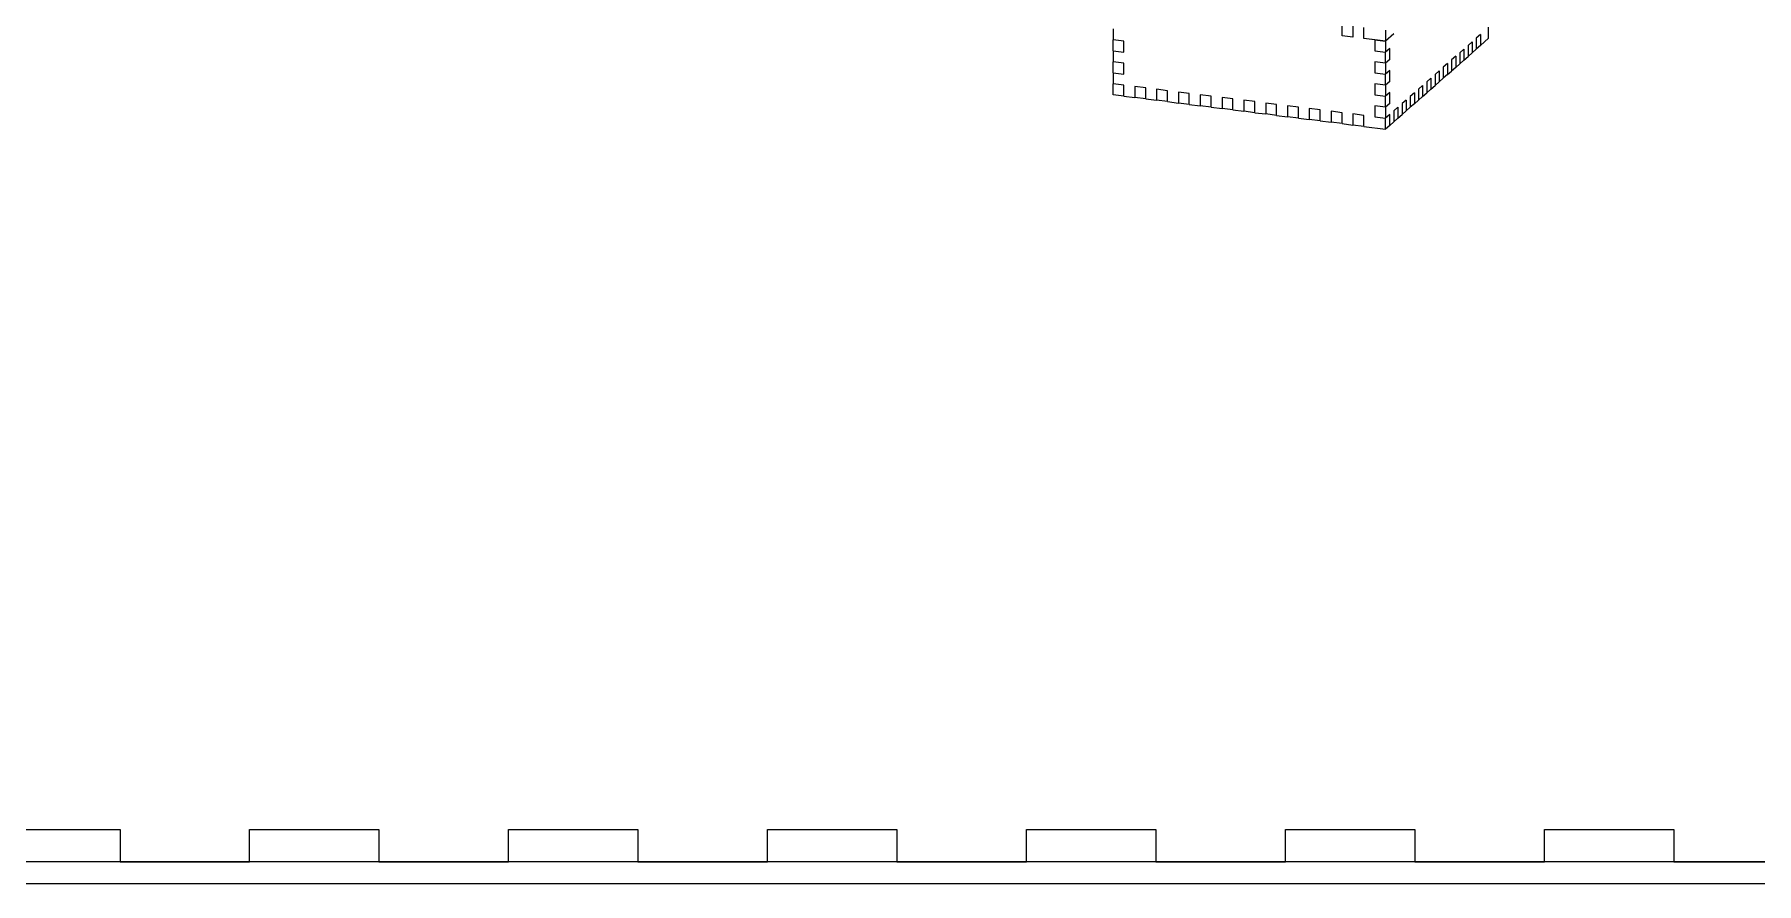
# Model space of a CAD drawing. Header units: millimetres. Extents: x 6136 to 7046, y 1563 to 2173.
# Drawn here: x 6804.9 to 6964.5, y 1563.5 to 1642.1 of the extents above; entities that cross this region are included whole.
import ezdxf

# ---------------------------------------------------------------- set-up
doc = ezdxf.new("R2010")
doc.units = ezdxf.units.MM
doc.header["$LTSCALE"] = 0.5
doc.layers.get('0').update_dxf_attribs({"color": 255})

# ---------------------------------------------------------------- blocks, each defined once
blk = doc.blocks.new('eiffel')
at = {"color": 3, "linetype": 'Continuous', "lineweight": 15}
for p, q in [((19.47, -240.03), (19.47, -241.45)), ((20.87, -241.63), (19.47, -241.45)), ((19.47, -242.86), (19.47, -241.45)), ((48.94, -240.92), (48.94, -239.5)), ((50.34, -241.1), (48.94, -240.92)), ((50.34, -239.68), (50.34, -241.1)), ((51.74, -241.27), (51.74, -239.86)), ((53.15, -241.45), (51.74, -241.27)), ((54.55, -241.63), (51.74, -241.27)), ((53.15, -241.45), (53.15, -242.86)), ((53.15, -241.45), (54.55, -241.63)), ((54.55, -240.21), (54.55, -241.63)), ((55.61, -240.69), (54.55, -241.63)), ((66.75, -240.77), (66.22, -241.24)), ((66.22, -241.24), (66.22, -242.65)), ((66.75, -240.77), (66.75, -242.18)), ((66.75, -242.18), (67.81, -241.25)), ((67.81, -241.25), (67.81, -239.83)), ((19.47, -242.86), (19.47, -244.28)), ((19.47, -242.86), (20.87, -243.04)), ((20.87, -243.04), (20.87, -241.63)), ((53.15, -242.86), (54.55, -243.04)), ((54.55, -241.63), (54.55, -243.04)), ((55.08, -242.57), (54.55, -243.04)), ((54.55, -244.45), (54.55, -243.04)), ((55.08, -243.99), (55.08, -242.57)), ((63.57, -243.57), (63.03, -244.04)), ((63.57, -243.57), (63.57, -244.99)), ((64.63, -242.64), (64.1, -243.11)), ((64.1, -243.11), (64.1, -244.52)), ((64.63, -242.64), (64.63, -244.05)), ((64.63, -244.05), (65.16, -243.59)), ((65.69, -241.7), (65.16, -242.17)), ((65.16, -242.17), (65.16, -243.59)), ((65.69, -243.12), (65.16, -243.59)), ((65.69, -241.7), (65.69, -243.12)), ((65.69, -243.12), (66.22, -242.65)), ((66.75, -242.18), (66.22, -242.65)), ((20.87, -244.45), (19.47, -244.28)), ((19.47, -245.69), (19.47, -244.28)), ((19.47, -245.69), (19.47, -247.11)), ((19.47, -245.69), (20.87, -245.87)), ((20.87, -245.87), (20.87, -244.45)), ((54.55, -244.45), (53.15, -244.28)), ((53.15, -244.28), (53.15, -245.69)), ((53.15, -245.69), (54.55, -245.87)), ((55.08, -243.99), (54.55, -244.45)), ((54.55, -244.45), (54.55, -245.87)), ((55.08, -245.4), (54.55, -245.87)), ((54.55, -247.28), (54.55, -245.87)), ((55.08, -246.81), (55.08, -245.4)), ((61.44, -245.44), (60.91, -245.91)), ((60.91, -245.91), (60.91, -247.33)), ((61.44, -245.44), (61.44, -246.86)), ((62.5, -244.51), (61.97, -244.98)), ((61.97, -244.98), (61.97, -246.39)), ((62.5, -245.92), (61.97, -246.39)), ((62.5, -244.51), (62.5, -245.92)), ((62.5, -245.92), (63.03, -245.46)), ((63.03, -244.04), (63.03, -245.46)), ((63.57, -244.99), (63.03, -245.46)), ((63.57, -244.99), (64.1, -244.52)), ((64.63, -244.05), (64.1, -244.52)), ((20.87, -247.28), (19.47, -247.11)), ((19.47, -248.52), (19.47, -247.11)), ((20.87, -248.7), (20.87, -247.28)), ((23.68, -247.64), (22.28, -247.46)), ((22.28, -247.46), (22.28, -248.87)), ((23.68, -249.05), (23.68, -247.64)), ((26.49, -247.99), (25.08, -247.81)), ((25.08, -247.81), (25.08, -249.23)), ((26.49, -249.4), (26.49, -247.99)), ((29.29, -248.34), (27.89, -248.17)), ((27.89, -248.17), (27.89, -249.58)), ((54.55, -247.28), (53.15, -247.11)), ((53.15, -247.11), (53.15, -248.52)), ((55.08, -246.81), (54.55, -247.28)), ((54.55, -247.28), (54.55, -248.7)), ((55.08, -248.23), (54.55, -248.7)), ((55.08, -249.64), (55.08, -248.23)), ((59.32, -247.32), (58.79, -247.78)), ((58.79, -247.78), (58.79, -249.2)), ((59.32, -247.32), (59.32, -248.73)), ((60.38, -246.38), (59.85, -246.85)), ((59.85, -246.85), (59.85, -248.26)), ((60.38, -247.79), (59.85, -248.26)), ((60.38, -246.38), (60.38, -247.79)), ((60.38, -247.79), (60.91, -247.33)), ((61.44, -246.86), (60.91, -247.33)), ((61.44, -246.86), (61.97, -246.39)), ((20.87, -248.7), (19.47, -248.52)), ((20.87, -248.7), (22.28, -248.87)), ((23.68, -249.05), (22.28, -248.87)), ((23.68, -249.05), (25.08, -249.23)), ((26.49, -249.4), (25.08, -249.23)), ((26.49, -249.4), (27.89, -249.58)), ((29.29, -249.76), (27.89, -249.58)), ((29.29, -249.76), (29.29, -248.34)), ((29.29, -249.76), (30.7, -249.93)), ((32.1, -248.7), (30.7, -248.52)), ((30.7, -248.52), (30.7, -249.93)), ((32.1, -250.11), (30.7, -249.93)), ((32.1, -250.11), (32.1, -248.7)), ((32.1, -250.11), (33.5, -250.29)), ((34.91, -249.05), (33.5, -248.87)), ((33.5, -248.87), (33.5, -250.29)), ((34.91, -250.46), (33.5, -250.29)), ((34.91, -250.46), (34.91, -249.05)), ((37.71, -249.4), (36.31, -249.23)), ((36.31, -249.23), (36.31, -250.64)), ((37.71, -250.82), (37.71, -249.4)), ((40.52, -249.76), (39.12, -249.58)), ((39.12, -249.58), (39.12, -250.99)), ((40.52, -251.17), (40.52, -249.76)), ((43.32, -250.11), (41.92, -249.93)), ((41.92, -249.93), (41.92, -251.35)), ((43.32, -251.53), (43.32, -250.11)), ((46.13, -250.46), (44.73, -250.29)), ((44.73, -250.29), (44.73, -251.7)), ((53.15, -248.52), (54.55, -248.7)), ((54.55, -250.11), (53.15, -249.93)), ((53.15, -249.93), (53.15, -251.35)), ((54.55, -250.11), (54.55, -248.7)), ((55.08, -249.64), (54.55, -250.11)), ((54.55, -250.11), (54.55, -251.53)), ((56.14, -250.12), (55.61, -250.59)), ((56.14, -250.12), (56.14, -251.54)), ((57.2, -249.19), (56.67, -249.65)), ((56.67, -249.65), (56.67, -251.07)), ((57.2, -249.19), (57.2, -250.6)), ((57.2, -250.6), (57.73, -250.13)), ((58.26, -248.25), (57.73, -248.72)), ((57.73, -248.72), (57.73, -250.13)), ((58.26, -249.67), (57.73, -250.13)), ((58.26, -248.25), (58.26, -249.67)), ((58.26, -249.67), (58.79, -249.2)), ((59.32, -248.73), (58.79, -249.2)), ((59.32, -248.73), (59.85, -248.26)), ((34.91, -250.46), (36.31, -250.64)), ((37.71, -250.82), (36.31, -250.64)), ((37.71, -250.82), (39.12, -250.99)), ((40.52, -251.17), (39.12, -250.99)), ((40.52, -251.17), (41.92, -251.35)), ((43.32, -251.53), (41.92, -251.35)), ((43.32, -251.53), (44.73, -251.7)), ((46.13, -251.88), (44.73, -251.7)), ((46.13, -251.88), (46.13, -250.46)), ((46.13, -251.88), (47.53, -252.06)), ((48.94, -250.82), (47.53, -250.64)), ((47.53, -250.64), (47.53, -252.06)), ((48.94, -252.23), (47.53, -252.06)), ((48.94, -252.23), (48.94, -250.82)), ((48.94, -252.23), (50.34, -252.41)), ((51.74, -251.17), (50.34, -250.99)), ((50.34, -250.99), (50.34, -252.41)), ((51.74, -252.59), (50.34, -252.41)), ((51.74, -252.59), (51.74, -251.17)), ((51.74, -252.59), (54.55, -252.94)), ((53.15, -251.35), (54.55, -251.53)), ((55.08, -251.06), (54.55, -251.53)), ((54.55, -252.94), (54.55, -251.53)), ((55.08, -252.47), (54.55, -252.94)), ((55.08, -252.47), (55.08, -251.06)), ((55.08, -252.47), (55.61, -252)), ((55.61, -250.59), (55.61, -252)), ((56.14, -251.54), (55.61, -252)), ((56.14, -251.54), (56.67, -251.07)), ((57.2, -250.6), (56.67, -251.07))]:
    blk.add_line(p, q, dxfattribs=at)

msp = doc.modelspace()

# ---------------------------------------------------------------- linework, layer by layer
at = {"color": 2}
msp.add_lwpolyline([(6135.82, 1563.48), (7045.82, 1563.48), (7045.82, 2173.48), (6135.82, 2173.48)], close=True, dxfattribs=at)
at = {"color": 6}
msp.add_lwpolyline([(6737.82, 2071.48), (7043.82, 2071.48), (7043.82, 1565.48), (6137.82, 1565.48), (6137.82, 2065.48), (6737.82, 2065.48)], close=True, dxfattribs=at)
at = {"color": 1, "linetype": 'Continuous', "lineweight": 15}
msp.add_lwpolyline([(6800.82, 1568.48), (6812.82, 1568.48), (6812.82, 1565.48), (6824.82, 1565.48), (6824.82, 1568.48), (6836.82, 1568.48), (6836.82, 1565.48), (6848.82, 1565.48), (6848.82, 1568.48), (6860.82, 1568.48), (6860.82, 1565.48), (6872.82, 1565.48), (6872.82, 1568.48), (6884.82, 1568.48), (6884.82, 1565.48), (6896.82, 1565.48), (6896.82, 1568.48), (6908.82, 1568.48), (6908.82, 1565.48), (6920.82, 1565.48), (6920.82, 1568.48), (6932.82, 1568.48), (6932.82, 1565.48), (6944.82, 1565.48), (6944.82, 1568.48), (6956.82, 1568.48), (6956.82, 1565.48), (6968.82, 1565.48)], dxfattribs=at)

# ---------------------------------------------------------------- block references
at = {"color": 3, "xscale": 0.7200000000000001, "yscale": 0.7200000000000001, "zscale": 0.7200000000000001}
msp.add_blockref('eiffel', (6890.82, 1815.48), dxfattribs=at)

doc.saveas('drawing.dxf')
